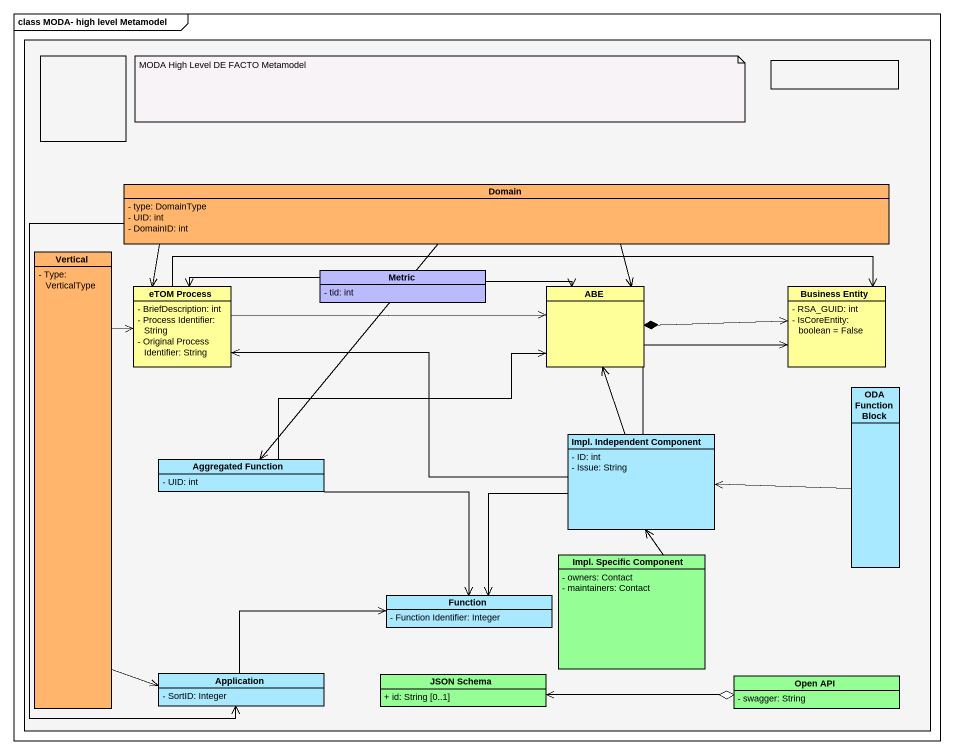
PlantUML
@startuml
mainframe class MODA- high level Metamodel
allowmixing
hide circle
hide empty members
skinparam classAttributeIconSize 0
rectangle " " as rectangle1 #F5F5F5 {
  rectangle " " as rectangle2
  rectangle " " as rectangle3
  class Domain #FFB66C {
    - type: DomainType
    - UID: int
    - DomainID: int
  }
  class Vertical #FFB66C {
    - Type: VerticalType
  }
  class Metric #BABAFF {
    - tid: int
  }
  class "eTOM Process" as eTOM_Process #FFFF9A {
    - BriefDescription: int
    - Process Identifier: String
    - Original Process Identifier: String
  }
  class ABE #FFFF9A
  class "Business Entity" as Business_Entity #FFFF9A {
    - RSA_GUID: int
    - IsCoreEntity: boolean = False
  }
  class "ODA Function Block" as ODA_Function_Block #A9E9FF
  class "Impl. Independent Component" as Impl_Independent_Component #A9E9FF {
    - ID: int
    - Issue: String
  }
  class "Aggregated Function" as Aggregated_Function #A9E9FF {
    - UID: int
  }
  class "Impl. Specific Component" as Impl_Specific_Component #95FF95 {
    - owners: Contact
    - maintainers: Contact
  }
  class Function #A9E9FF {
    - Function Identifier: Integer
  }
  class Application #A9E9FF {
    - SortID: Integer
  }
  class "JSON Schema" as JSON_Schema #95FF95 {
    + id: String [0..1]
  }
  class "Open API" as Open_API #95FF95 {
    - swagger: String
  }
}
Domain -left-> eTOM_Process
Domain --> ABE
Domain --> Aggregated_Function
Domain --> Application
Vertical -up-> eTOM_Process
Vertical --> Application
Metric -left-> eTOM_Process
Metric -right-> ABE
eTOM_Process -right-> ABE
eTOM_Process -right-> Business_Entity
ABE *-right-> Business_Entity
ODA_Function_Block -left-> Impl_Independent_Component
Impl_Independent_Component -left-> eTOM_Process
Impl_Independent_Component -up-> ABE
Impl_Independent_Component -up-> Business_Entity
Impl_Independent_Component --> Function
Aggregated_Function -right-> ABE
Aggregated_Function -right-> Function
Impl_Specific_Component -up-> Impl_Independent_Component
Application -right-> Function
Open_API o-left-> JSON_Schema
note as N1
  MODA High Level DE FACTO Metamodel
end note
@enduml
